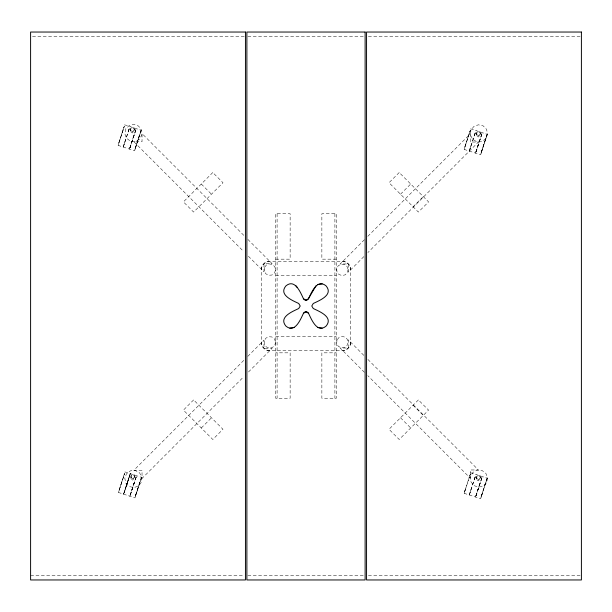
<?xml version="1.0" encoding="UTF-8"?>
<svg xmlns="http://www.w3.org/2000/svg" width="612" height="612" viewBox="0 0 612 612"><rect width="100%" height="100%" fill="white"/><g stroke="black" fill="none" stroke-linecap="round" stroke-linejoin="round"><path stroke-width="0.46" stroke-dasharray="3.06 2.29" d="M132.727 131.58L134.617 129.423L132.46 132.934L130.563 132.391L130.838 128.336L132.184 127.258L134.082 127.801L134.349 130.234L132.727 131.58L130.838 130.769L130.838 128.336M133.072 478.683L134.969 476.519L132.804 480.038L130.914 479.494L131.182 475.44L132.536 474.354L134.426 474.897L134.694 477.329L133.072 478.683L131.182 477.873L131.182 475.44M478.775 135.619L480.665 133.454L478.5 136.966L476.61 136.43L476.878 132.368L478.232 131.289L480.122 131.832L480.397 134.265L478.775 135.619L476.878 134.808L476.878 132.368M478.775 479.51L480.665 477.352L478.5 480.864L476.61 480.321L476.878 476.266L478.232 475.187L480.122 475.731L480.397 478.163L478.775 479.51L476.878 478.699L476.878 476.266M261.301 269.609C261.393 265.149 265.149 261.393 269.609 261.301L342.391 261.301C346.851 261.393 350.607 265.149 350.699 269.609L350.699 342.391C350.607 346.851 346.851 350.607 342.391 350.699L269.609 350.699C265.149 350.607 261.393 346.851 261.301 342.391L261.301 269.609A8.308 8.308 0 0 1 269.609 261.301M118.131 145.373L124.619 124.825L141.104 130.234L134.617 150.781L118.131 145.373L124.343 126.179L118.399 144.019M139.482 135.367L134.892 149.427L141.104 130.234M118.476 492.469L124.963 471.921L141.456 477.329L134.969 497.877L118.476 492.469L124.695 473.275L118.743 491.122M139.834 482.47L135.237 496.523L141.456 477.329M464.171 149.405L470.659 128.857L487.152 134.265L480.665 154.813L464.171 149.405L470.391 130.211L464.447 148.05M485.53 139.398L480.933 153.459L487.152 134.265M464.171 493.303L470.659 472.755L487.152 478.163L480.665 498.711L464.171 493.303L470.391 474.109L469.037 477.888M482.287 493.57L480.933 497.357L487.152 478.163M124.886 141.854L123.264 146.995L130.019 126.447M128.398 131.58L129.484 127.801L123.264 146.995M130.019 147.806L136.239 128.612L129.484 149.16L136.239 128.612M130.371 473.543L123.609 494.091L130.371 473.543L125.23 488.957M124.152 492.744L129.828 474.897L127.128 483.817M130.371 494.901L136.591 475.708L129.828 496.256L136.591 475.708M470.934 145.893L469.312 151.026L476.067 130.478M474.445 135.619L475.532 131.832L469.312 151.026M476.067 151.837L482.287 132.643L475.532 153.191L482.287 132.643M470.934 489.784L469.312 494.924L476.067 474.377M474.445 479.51L475.532 475.731L469.312 494.924M476.067 495.735L482.287 476.541L475.532 497.082L482.287 476.541M129.484 149.16L134.349 133.745M129.828 496.256L134.694 480.848M475.532 153.191L480.397 137.776M475.532 497.082L480.397 481.675M134.892 149.427L140.837 131.58M123.609 494.091L128.75 478.683M135.237 496.523L141.188 478.683M480.933 153.459L486.884 135.619M480.933 497.357L486.884 479.51M464.447 491.949L465.793 488.162M400.516 194.218L410.713 184.021M243.744 360.399L133.875 470.268L142.03 470.268L142.03 478.423L243.813 376.64M247.791 356.352L263.963 340.18L263.963 348.335L272.118 348.335L247.86 372.601M364.438 239.697L340.18 263.963L348.335 263.963L348.335 272.118L363.834 256.619M367.812 236.331L470.268 133.875L470.268 142.03L478.423 142.03L367.881 252.572M413.077 206.78L423.274 196.582M201.287 427.979L211.484 417.782M32.505 36.368L245.443 36.368M247.837 36.368L364.163 36.368M368.401 36.368L581.4 36.368M275.721 259.167L290.142 259.167L290.142 213.718L275.721 213.718L275.721 398.282L290.142 398.282L290.142 352.833L275.721 352.833M336.279 259.167L321.858 259.167L321.858 213.718L336.279 213.718L336.279 398.282L321.858 398.282L321.858 352.833L336.279 352.833M275.721 275.721L336.279 275.721M275.721 336.279L336.279 336.279M30.6 575.632L243.599 575.632M247.837 575.632L364.163 575.632M368.401 575.632L581.4 575.632M201.287 184.021L211.484 194.218M243.813 235.36L142.03 133.577L142.03 141.732L133.875 141.732L243.744 251.601M247.86 239.399L272.118 263.665L263.963 263.665L263.963 271.82L247.791 255.648M363.834 355.381L348.335 339.882L348.335 348.037L340.18 348.037L364.438 372.303M367.881 359.428L478.423 469.97L470.268 469.97L470.268 478.125L367.812 375.669M413.077 405.221L423.274 415.418M400.516 417.782L410.713 427.979M480.397 134.265L479.854 132.368L477.964 131.557L476.61 132.911L476.61 136.43M480.397 478.163L479.854 476.266L477.964 475.455L476.61 476.809L476.61 480.321M134.349 130.234L133.806 128.336L131.917 127.525L130.563 128.88L130.563 132.391M134.694 477.329L134.158 475.44L132.261 474.629L130.914 475.983L130.914 479.494M334.902 213.718L334.902 398.282M277.098 213.718L277.098 398.282M342.391 261.301A8.308 8.308 0 0 1 350.699 269.609M350.699 342.391A8.308 8.308 0 0 1 342.391 350.699M269.609 350.699A8.308 8.308 0 0 1 261.301 342.391M264.392 267.658L264.177 270.902L265.753 273.748L268.614 275.285L271.858 275.033L274.444 273.074L275.568 270.022L274.857 266.855L272.547 264.568L269.364 263.894L266.327 265.05L264.392 267.658M141.885 477.115L141.54 481.981L138.618 485.882L134.051 487.588L129.285 486.548L125.843 483.105L124.802 478.339L126.508 473.772L130.41 470.85L135.275 470.506L139.551 472.839L141.885 477.115M470.85 130.41L470.506 135.275L472.839 139.551L477.115 141.885L481.981 141.54L485.882 138.618L487.588 134.051L486.548 129.285L483.105 125.843L478.339 124.802L473.772 126.508L470.85 130.41M336.967 340.142L336.715 343.386L338.252 346.247L341.098 347.823L344.342 347.608L346.95 345.673L348.106 342.636L347.432 339.453L345.145 337.143L341.978 336.432L338.926 337.556L336.967 340.142M348.106 269.364L347.432 272.547L345.145 274.857L341.978 275.568L338.926 274.444L336.967 271.858L336.715 268.614L338.252 265.753L341.098 264.177L344.342 264.392L346.95 266.327L348.106 269.364M125.843 128.895L124.802 133.661L126.508 138.228L130.41 141.15L135.275 141.494L139.551 139.161L141.885 134.885L141.54 130.019L138.618 126.118L134.051 124.412L129.285 125.452L125.843 128.895M487.588 477.949L486.548 482.715L483.105 486.158L478.339 487.198L473.772 485.492L470.85 481.59L470.506 476.725L472.839 472.449L477.115 470.115L481.981 470.46L485.882 473.382L487.588 477.949M275.568 341.978L274.857 345.145L272.547 347.432L269.364 348.106L266.327 346.95L264.392 344.342L264.177 341.098L265.753 338.252L268.614 336.715L271.858 336.967L274.444 338.926L275.568 341.978M212.785 172.523L183.424 201.883L193.621 212.081L222.982 182.72L212.785 172.523M399.215 172.523L389.018 182.72L418.378 212.081L428.576 201.883L399.215 172.523M193.621 399.919L183.424 410.117L212.785 439.477L222.982 429.28L193.621 399.919M418.378 399.919L389.018 429.28L399.215 439.477L428.576 410.117L418.378 399.919"/><path stroke-width="0.92" d="M303.476 313.283L306 311.768L308.524 313.26C311.462 319.349 317.054 333.716 326.097 326.089C333.708 317.054 319.372 311.462 313.283 308.524L311.783 306L313.283 303.476C319.372 300.538 333.708 294.946 326.097 285.911C317.054 278.292 311.454 292.643 308.524 298.74L306 300.232L303.476 298.74C300.546 292.635 294.938 278.299 285.903 285.911C278.292 294.946 292.628 300.538 298.717 303.476L300.217 306L298.717 308.524C292.628 311.462 278.292 317.054 285.903 326.089C294.938 333.708 300.53 319.365 303.476 313.283L304.118 312.472A2.884 2.884 0 0 1 307.882 312.487L308.524 313.26M316.029 285.781L307.882 299.513A2.884 2.884 0 0 1 304.118 299.513L303.476 298.74M317.858 284.519L322.195 283.899M294.142 327.481L289.805 328.101M322.195 328.101L317.858 327.481M295.971 285.781L297.325 287.541M245.443 32.038L30.6 32.038L30.6 579.962L245.443 579.962L245.443 32.038M365.119 32.038L246.881 32.038L246.881 579.962L365.119 579.962L365.119 32.038M581.4 32.038L366.557 32.038L366.557 579.962L581.4 579.962L581.4 32.038"/></g></svg>
